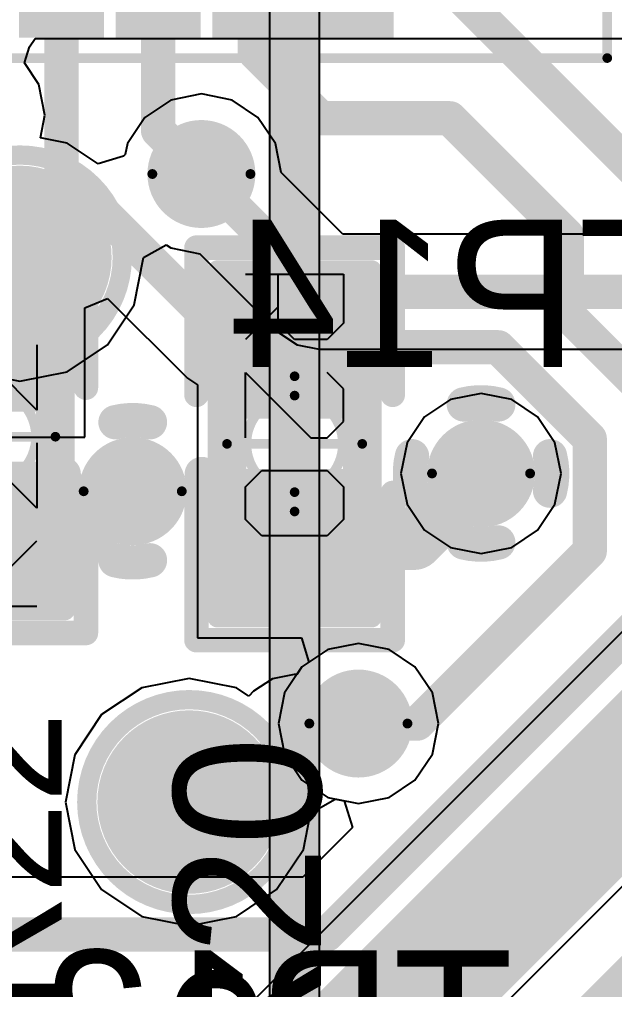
# Model space of a CAD drawing. Header units: millimetres. Extents: x 1.5 to 19.4, y 0 to 11.5.
# Drawn here: x 7.7813 to 7.9026, y 8.0268 to 8.2245 of the extents above; entities that cross this region are included whole.
import ezdxf

# ---------------------------------------------------------------- set-up
doc = ezdxf.new("R2010")
doc.units = ezdxf.units.MM
doc.header["$MEASUREMENT"] = 0
for name, color, linetype in [('BottomLayer', 5, 'Continuous'), ('BottomOverlay', 54, 'Continuous'), ('BottomSolder', 6, 'Continuous'), ('DrillDrawing', 1, 'Continuous'), ('InternalPlane1', 76, 'Continuous'), ('InternalPlane2', 16, 'Continuous'), ('Mechanical1', 6, 'Continuous'), ('Mechanical13', 56, 'Continuous'), ('Mechanical15', 56, 'Continuous'), ('Mechanical2', 216, 'Continuous'), ('MultiLayer', 9, 'Continuous'), ('TopLayer', 1, 'Continuous'), ('TopOverlay', 2, 'Continuous'), ('TopPaste', 8, 'Continuous'), ('TopSolder', 216, 'Continuous'), ('ViaHoleLayer', 16, 'Continuous')]:
    doc.layers.add(name, color=color, linetype=linetype)

# ---------------------------------------------------------------- blocks, each defined once
blk = doc.blocks.new('0402_14')
at = {"layer": 'Mechanical1'}
for p, q in [((-0.03457, -0.01), (-0.03457, 0.00999)), ((-0.03457, 0.00999), (-0.02457, 0.00999)), ((-0.02457, 0.00999), (-0.02124, 0.00666)), ((-0.01124, 0.00999), (-0.01457, 0.00666)), ((-0.00458, 0.00999), (-0.01124, 0.00999)), ((-0.00124, 0.00666), (-0.00458, 0.00999)), ((0.00875, 0.00999), (0.00542, 0.00666)), ((0.01542, 0.00999), (0.00875, 0.00999)), ((0.01875, 0.00666), (0.01542, 0.00999)), ((-0.02124, 0.00666), (-0.02124, 0)), ((-0.00124, 0.00333), (-0.00124, 0.00666)), ((0.01875, 0.00333), (0.01875, 0.00666)), ((-0.01457, -0.01), (-0.00124, 0.00333)), ((0.00542, -0.01), (0.01875, 0.00333)), ((-0.02124, 0), (-0.02457, -0.00334)), ((-0.02457, -0.00334), (-0.03457, -0.00334)), ((-0.0279, -0.00334), (-0.02124, -0.01)), ((-0.00124, -0.01), (-0.01457, -0.01)), ((0.01875, -0.01), (0.00542, -0.01))]:
    blk.add_line(p, q, dxfattribs=at)
at = {"layer": 'Mechanical13', "const_width": 0.00394}
for points in [[(-0.02165, 0.01181), (-0.02165, -0.01181)], [(-0.02165, 0.01181), (0.02165, 0.01181)], [(0.02165, 0.01181), (0.02165, -0.01181)], [(-0.02165, -0.01181), (0.02165, -0.01181)]]:
    blk.add_lwpolyline(points, dxfattribs=at)
at = {"layer": 'Mechanical13', "const_width": 0.00197}
for points in [[(-0.02264, 0.01181, 1), (-0.02067, 0.01181, 1)], [(-0.02264, 0.01181, 1), (-0.02067, 0.01181, 1)], [(0.02067, 0.01181, 1), (0.02264, 0.01181, 1)], [(0.02067, 0.01181, 1), (0.02264, 0.01181, 1)], [(-0.02264, -0.01181, 1), (-0.02067, -0.01181, 1)], [(-0.02264, -0.01181, 1), (-0.02067, -0.01181, 1)], [(0.02067, -0.01181, 1), (0.02264, -0.01181, 1)], [(0.02067, -0.01181, 1), (0.02264, -0.01181, 1)]]:
    blk.add_lwpolyline(points, format="xyb", close=True, dxfattribs=at)
at = {"layer": 'Mechanical15'}
for points, const_width in [([(-0.03543, 0.01575), (-0.03543, -0.01575)], 0.00394), ([(-0.03543, 0.01575), (0.03543, 0.01575)], 0.00394), ([(0.03543, 0.01575), (0.03543, -0.01575)], 0.00394), ([(0, 0.01378), (0, -0.01378)], 0.00197), ([(-0.01378, 0), (0.01378, 0)], 0.00197), ([(-0.03543, -0.01575), (0.03543, -0.01575)], 0.00394)]:
    blk.add_lwpolyline(points, dxfattribs=dict(at, const_width=const_width))
for points, const_width in [([(-0.03642, 0.01575, 1), (-0.03445, 0.01575, 1)], 0.00197), ([(-0.03642, 0.01575, 1), (-0.03445, 0.01575, 1)], 0.00197), ([(0.03445, 0.01575, 1), (0.03642, 0.01575, 1)], 0.00197), ([(0.03445, 0.01575, 1), (0.03642, 0.01575, 1)], 0.00197), ([(-0.00049, 0.01378, 1), (0.00049, 0.01378, 1)], 0.000984), ([(0.00984, 0, 1), (-0.00984, 0, 1)], 0.00197), ([(-0.01427, 0, 1), (-0.01329, 0, 1)], 0.000984), ([(-0.01033, 0, 1), (-0.00935, 0, 1)], 0.000984), ([(0.00935, 0, 1), (0.01033, 0, 1)], 0.000984), ([(0.01329, 0, 1), (0.01427, 0, 1)], 0.000984), ([(-0.03642, -0.01575, 1), (-0.03445, -0.01575, 1)], 0.00197), ([(-0.03642, -0.01575, 1), (-0.03445, -0.01575, 1)], 0.00197), ([(-0.00049, -0.01378, 1), (0.00049, -0.01378, 1)], 0.000984), ([(0.03445, -0.01575, 1), (0.03642, -0.01575, 1)], 0.00197), ([(0.03445, -0.01575, 1), (0.03642, -0.01575, 1)], 0.00197)]:
    blk.add_lwpolyline(points, format="xyb", close=True, dxfattribs=dict(at, const_width=const_width))
at = {"layer": 'TopLayer'}
for points in [[(-0.00787, -0.01181), (-0.00787, 0.01181), (-0.0315, -0.01181), (-0.0315, 0.01181)], [(0.0315, -0.01181), (0.0315, 0.01181), (0.00787, -0.01181), (0.00787, 0.01181)]]:
    blk.add_solid(points, dxfattribs=at)
at = {"layer": 'TopOverlay', "const_width": 0.005}
for points in [[(-0.04, 0.02), (-0.04, -0.02)], [(-0.04, 0.02), (-0.01, 0.02)], [(0.01, 0.02), (0.04, 0.02)], [(0.04, 0.02), (0.04, -0.02)], [(-0.04, -0.02), (-0.01, -0.02)], [(0.01, -0.02), (0.04, -0.02)]]:
    blk.add_lwpolyline(points, dxfattribs=at)
at = {"layer": 'TopOverlay', "const_width": 0.0025}
for points in [[(-0.04125, 0.02, 1), (-0.03875, 0.02, 1)], [(-0.04125, 0.02, 1), (-0.03875, 0.02, 1)], [(-0.01125, 0.02, 1), (-0.00875, 0.02, 1)], [(0.00875, 0.02, 1), (0.01125, 0.02, 1)], [(0.03875, 0.02, 1), (0.04125, 0.02, 1)], [(0.03875, 0.02, 1), (0.04125, 0.02, 1)], [(-0.04125, -0.02, 1), (-0.03875, -0.02, 1)], [(-0.04125, -0.02, 1), (-0.03875, -0.02, 1)], [(-0.01125, -0.02, 1), (-0.00875, -0.02, 1)], [(0.00875, -0.02, 1), (0.01125, -0.02, 1)], [(0.03875, -0.02, 1), (0.04125, -0.02, 1)], [(0.03875, -0.02, 1), (0.04125, -0.02, 1)]]:
    blk.add_lwpolyline(points, format="xyb", close=True, dxfattribs=at)
at = {"layer": 'TopPaste'}
for points in [[(-0.00787, -0.01181), (-0.00787, 0.01181), (-0.0315, -0.01181), (-0.0315, 0.01181)], [(0.0315, -0.01181), (0.0315, 0.01181), (0.00787, -0.01181), (0.00787, 0.01181)]]:
    blk.add_solid(points, dxfattribs=at)
at = {"layer": 'TopSolder'}
for points in [[(-0.00512, -0.01457), (-0.00512, 0.01457), (-0.03425, -0.01457), (-0.03425, 0.01457)], [(0.03425, -0.01457), (0.03425, 0.01457), (0.00512, -0.01457), (0.00512, 0.01457)]]:
    blk.add_solid(points, dxfattribs=at)
blk = doc.blocks.new('WFQFN_24_FAN8841MPX_20')
at = {"layer": 'Mechanical15', "const_width": 0.00197}
for points in [[(0.10138, -0.10138), (0.10138, 0.10138)], [(-0.10138, -0.10138), (0.10138, -0.10138)]]:
    blk.add_lwpolyline(points, dxfattribs=at)
at = {"layer": 'Mechanical15', "const_width": 0.000984}
blk.add_lwpolyline([(0.10089, -0.10138, 1), (0.10187, -0.10138, 1)], format="xyb", close=True, dxfattribs=at)
blk.add_lwpolyline([(0.10089, -0.10138, 1), (0.10187, -0.10138, 1)], format="xyb", close=True, dxfattribs=at)
at = {"layer": 'TopLayer'}
for points in [[(-0.01575, -0.09449), (-0.00394, -0.09449), (-0.01575, -0.06299), (-0.00394, -0.06299)], [(0.00394, -0.09449), (0.01575, -0.09449), (0.00394, -0.06299), (0.01575, -0.06299)], [(0.02362, -0.09449), (0.03543, -0.09449), (0.02362, -0.06299), (0.03543, -0.06299)], [(0.04331, -0.09449), (0.05512, -0.09449), (0.04331, -0.06299), (0.05512, -0.06299)]]:
    blk.add_solid(points, dxfattribs=at)
at = {"layer": 'TopPaste'}
for points in [[(-0.01575, -0.09449), (-0.00394, -0.09449), (-0.01575, -0.06299), (-0.00394, -0.06299)], [(0.00394, -0.09449), (0.01575, -0.09449), (0.00394, -0.06299), (0.01575, -0.06299)], [(0.02362, -0.09449), (0.03543, -0.09449), (0.02362, -0.06299), (0.03543, -0.06299)], [(0.04331, -0.09449), (0.05512, -0.09449), (0.04331, -0.06299), (0.05512, -0.06299)]]:
    blk.add_solid(points, dxfattribs=at)
at = {"layer": 'TopSolder'}
for points in [[(-0.0185, -0.09724), (-0.00118, -0.09724), (-0.0185, -0.06024), (-0.00118, -0.06024)], [(0.00118, -0.09724), (0.0185, -0.09724), (0.00118, -0.06024), (0.0185, -0.06024)], [(0.02087, -0.09724), (0.03819, -0.09724), (0.02087, -0.06024), (0.03819, -0.06024)], [(0.04055, -0.09724), (0.05787, -0.09724), (0.04055, -0.06024), (0.05787, -0.06024)]]:
    blk.add_solid(points, dxfattribs=at)
blk = doc.blocks.new('0402_26')
at = {"layer": 'Mechanical1'}
for p, q in [((-0.03457, -0.01), (-0.03457, 0.00999)), ((-0.03457, 0.00999), (-0.02457, 0.00999)), ((-0.02457, 0.00999), (-0.02124, 0.00666)), ((-0.01124, 0.00999), (-0.01457, 0.00666)), ((-0.00458, 0.00999), (-0.01124, 0.00999)), ((-0.00124, 0.00666), (-0.00458, 0.00999)), ((0.00542, 0.00666), (0.00875, 0.00999)), ((0.00875, 0.00999), (0.01542, 0.00999)), ((0.01542, 0.00999), (0.01875, 0.00666)), ((-0.02124, 0.00666), (-0.02124, 0)), ((-0.00124, 0.00333), (-0.00124, 0.00666)), ((0.00542, -0.00667), (0.00542, 0.00666)), ((0.01875, 0.00666), (0.01875, -0.00667)), ((-0.01457, -0.01), (-0.00124, 0.00333)), ((-0.02124, 0), (-0.02457, -0.00334)), ((-0.02457, -0.00334), (-0.03457, -0.00334)), ((-0.0279, -0.00334), (-0.02124, -0.01)), ((0.00875, -0.01), (0.00542, -0.00667)), ((0.01875, -0.00667), (0.01542, -0.01)), ((-0.00124, -0.01), (-0.01457, -0.01)), ((0.01542, -0.01), (0.00875, -0.01))]:
    blk.add_line(p, q, dxfattribs=at)
at = {"layer": 'Mechanical13', "const_width": 0.00394}
for points in [[(0.02165, 0.01181), (-0.02165, 0.01181)], [(-0.02165, -0.01181), (-0.02165, 0.01181)], [(0.02165, -0.01181), (0.02165, 0.01181)], [(0.02165, -0.01181), (-0.02165, -0.01181)]]:
    blk.add_lwpolyline(points, dxfattribs=at)
at = {"layer": 'Mechanical13', "const_width": 0.00197}
for points in [[(-0.02264, 0.01181, 1), (-0.02067, 0.01181, 1)], [(-0.02264, 0.01181, 1), (-0.02067, 0.01181, 1)], [(0.02067, 0.01181, 1), (0.02264, 0.01181, 1)], [(0.02067, 0.01181, 1), (0.02264, 0.01181, 1)], [(-0.02264, -0.01181, 1), (-0.02067, -0.01181, 1)], [(-0.02264, -0.01181, 1), (-0.02067, -0.01181, 1)], [(0.02067, -0.01181, 1), (0.02264, -0.01181, 1)], [(0.02067, -0.01181, 1), (0.02264, -0.01181, 1)]]:
    blk.add_lwpolyline(points, format="xyb", close=True, dxfattribs=at)
at = {"layer": 'Mechanical15'}
for points, const_width in [([(0.03543, 0.01575), (-0.03543, 0.01575)], 0.00394), ([(-0.03543, -0.01575), (-0.03543, 0.01575)], 0.00394), ([(0.03543, -0.01575), (0.03543, 0.01575)], 0.00394), ([(0, -0.01378), (0, 0.01378)], 0.00197), ([(0.01378, 0), (-0.01378, 0)], 0.00197), ([(0.03543, -0.01575), (-0.03543, -0.01575)], 0.00394)]:
    blk.add_lwpolyline(points, dxfattribs=dict(at, const_width=const_width))
for points, const_width in [([(-0.03642, 0.01575, 1), (-0.03445, 0.01575, 1)], 0.00197), ([(-0.03642, 0.01575, 1), (-0.03445, 0.01575, 1)], 0.00197), ([(0.03445, 0.01575, 1), (0.03642, 0.01575, 1)], 0.00197), ([(0.03445, 0.01575, 1), (0.03642, 0.01575, 1)], 0.00197), ([(-0.00049, 0.01378, 1), (0.00049, 0.01378, 1)], 0.000984), ([(0.00984, 0, 1), (-0.00984, 0, 1)], 0.00197), ([(-0.01427, 0, 1), (-0.01329, 0, 1)], 0.000984), ([(-0.01033, 0, 1), (-0.00935, 0, 1)], 0.000984), ([(0.00935, 0, 1), (0.01033, 0, 1)], 0.000984), ([(0.01329, 0, 1), (0.01427, 0, 1)], 0.000984), ([(-0.03642, -0.01575, 1), (-0.03445, -0.01575, 1)], 0.00197), ([(-0.03642, -0.01575, 1), (-0.03445, -0.01575, 1)], 0.00197), ([(-0.00049, -0.01378, 1), (0.00049, -0.01378, 1)], 0.000984), ([(0.03445, -0.01575, 1), (0.03642, -0.01575, 1)], 0.00197), ([(0.03445, -0.01575, 1), (0.03642, -0.01575, 1)], 0.00197)]:
    blk.add_lwpolyline(points, format="xyb", close=True, dxfattribs=dict(at, const_width=const_width))
at = {"layer": 'TopLayer'}
for points in [[(-0.00787, -0.01181), (-0.00787, 0.01181), (-0.0315, -0.01181), (-0.0315, 0.01181)], [(0.0315, -0.01181), (0.0315, 0.01181), (0.00787, -0.01181), (0.00787, 0.01181)]]:
    blk.add_solid(points, dxfattribs=at)
at = {"layer": 'TopOverlay', "const_width": 0.005}
for points in [[(-0.01, 0.02), (-0.04, 0.02)], [(-0.04, -0.02), (-0.04, 0.02)], [(0.04, 0.02), (0.01, 0.02)], [(0.04, -0.02), (0.04, 0.02)], [(-0.01, -0.02), (-0.04, -0.02)], [(0.04, -0.02), (0.01, -0.02)]]:
    blk.add_lwpolyline(points, dxfattribs=at)
at = {"layer": 'TopOverlay', "const_width": 0.0025}
for points in [[(-0.04125, 0.02, 1), (-0.03875, 0.02, 1)], [(-0.04125, 0.02, 1), (-0.03875, 0.02, 1)], [(-0.01125, 0.02, 1), (-0.00875, 0.02, 1)], [(0.00875, 0.02, 1), (0.01125, 0.02, 1)], [(0.03875, 0.02, 1), (0.04125, 0.02, 1)], [(0.03875, 0.02, 1), (0.04125, 0.02, 1)], [(-0.04125, -0.02, 1), (-0.03875, -0.02, 1)], [(-0.04125, -0.02, 1), (-0.03875, -0.02, 1)], [(-0.01125, -0.02, 1), (-0.00875, -0.02, 1)], [(0.00875, -0.02, 1), (0.01125, -0.02, 1)], [(0.03875, -0.02, 1), (0.04125, -0.02, 1)], [(0.03875, -0.02, 1), (0.04125, -0.02, 1)]]:
    blk.add_lwpolyline(points, format="xyb", close=True, dxfattribs=at)
at = {"layer": 'TopPaste'}
for points in [[(-0.00787, -0.01181), (-0.00787, 0.01181), (-0.0315, -0.01181), (-0.0315, 0.01181)], [(0.0315, -0.01181), (0.0315, 0.01181), (0.00787, -0.01181), (0.00787, 0.01181)]]:
    blk.add_solid(points, dxfattribs=at)
at = {"layer": 'TopSolder'}
for points in [[(-0.00512, -0.01457), (-0.00512, 0.01457), (-0.03425, -0.01457), (-0.03425, 0.01457)], [(0.03425, -0.01457), (0.03425, 0.01457), (0.00512, -0.01457), (0.00512, 0.01457)]]:
    blk.add_solid(points, dxfattribs=at)
blk = doc.blocks.new('TP_0_9MM_B_46')
at = {"layer": 'BottomLayer', "const_width": 0.01673}
blk.add_lwpolyline([(-0.00837, 0, 1), (0.00837, 0, 1)], format="xyb", close=True, dxfattribs=at)
at = {"layer": 'BottomOverlay'}
for points, const_width in [([(0.02087, 0, 1), (-0.02087, 0, 1)], 0.00393), ([(-0.02185, 0, 1), (-0.01988, 0, 1)], 0.00197), ([(0.01988, 0, 1), (0.02185, 0, 1)], 0.00197)]:
    blk.add_lwpolyline(points, format="xyb", close=True, dxfattribs=dict(at, const_width=const_width))
at = {"layer": 'BottomSolder', "const_width": 0.0187}
blk.add_lwpolyline([(-0.00935, 0, 1), (0.00935, 0, 1)], format="xyb", close=True, dxfattribs=at)
blk = doc.blocks.new('TP_0_9MM_B_48')
at = {"layer": 'BottomLayer', "const_width": 0.01673}
blk.add_lwpolyline([(-0.00837, 0, 1), (0.00837, 0, 1)], format="xyb", close=True, dxfattribs=at)
at = {"layer": 'BottomOverlay'}
for points, const_width in [([(0.02087, 0, 1), (-0.02087, 0, 1)], 0.00393), ([(-0.02185, 0, 1), (-0.01988, 0, 1)], 0.00197), ([(0.01988, 0, 1), (0.02185, 0, 1)], 0.00197)]:
    blk.add_lwpolyline(points, format="xyb", close=True, dxfattribs=dict(at, const_width=const_width))
at = {"layer": 'BottomSolder', "const_width": 0.0187}
blk.add_lwpolyline([(-0.00935, 0, 1), (0.00935, 0, 1)], format="xyb", close=True, dxfattribs=at)

msp = doc.modelspace()

# ---------------------------------------------------------------- linework, layer by layer
at = {"layer": 'BottomLayer'}
for p, q in [((7.78338, 8.21887), (7.78457, 8.22062)), ((7.78457, 8.22062), (7.97877, 8.22062)), ((7.78236, 8.21562), (7.78338, 8.21887)), ((7.7853, 8.21122), (7.78236, 8.21562)), ((7.78654, 8.20498), (7.7853, 8.21122)), ((7.81217, 8.20805), (7.80688, 8.20451)), ((7.81842, 8.20929), (7.81217, 8.20805)), ((7.82466, 8.20805), (7.81842, 8.20929)), ((7.82995, 8.20451), (7.82466, 8.20805)), ((7.78562, 8.20036), (7.78654, 8.20498)), ((7.80688, 8.20451), (7.80335, 8.19922)), ((7.83349, 8.19922), (7.82995, 8.20451)), ((7.79107, 8.19927), (7.78562, 8.20036)), ((7.79741, 8.19503), (7.79107, 8.19927)), ((7.80335, 8.19922), (7.80289, 8.19693)), ((7.83466, 8.19331), (7.83349, 8.19922)), ((7.80255, 8.19664), (7.79741, 8.19503)), ((7.80289, 8.19693), (7.80255, 8.19664)), ((7.84727, 8.1807), (7.83466, 8.19331)), ((7.93117, 8.1807), (7.84727, 8.1807)), ((7.80663, 8.17598), (7.81122, 8.17854)), ((7.81122, 8.17854), (7.81217, 8.1779)), ((7.81217, 8.1779), (7.81808, 8.17673)), ((7.81808, 8.17673), (7.83413, 8.16069)), ((7.80471, 8.16633), (7.80663, 8.17598)), ((7.79925, 8.15815), (7.80471, 8.16633)), ((7.83413, 8.16069), (7.83793, 8.15814)), ((7.79107, 8.15268), (7.79925, 8.15815)), ((7.83793, 8.15814), (7.84242, 8.15725)), ((7.84242, 8.15725), (7.93117, 8.15725)), ((7.77177, 8.15268), (7.78142, 8.15076)), ((7.78142, 8.15076), (7.79107, 8.15268)), ((7.86917, 8.14702), (7.86388, 8.14349)), ((7.87542, 8.14827), (7.86917, 8.14702)), ((7.88166, 8.14702), (7.87542, 8.14827)), ((7.88695, 8.14349), (7.88166, 8.14702)), ((7.86388, 8.14349), (7.86035, 8.1382)), ((7.89049, 8.1382), (7.88695, 8.14349)), ((7.86035, 8.1382), (7.8591, 8.13195)), ((7.89173, 8.13195), (7.89049, 8.1382)), ((7.8591, 8.13195), (7.86035, 8.12571)), ((7.89049, 8.12571), (7.89173, 8.13195)), ((7.86035, 8.12571), (7.86388, 8.12042)), ((7.88695, 8.12042), (7.89049, 8.12571)), ((7.86388, 8.12042), (7.86917, 8.11688)), ((7.88166, 8.11688), (7.88695, 8.12042)), ((7.86917, 8.11688), (7.87542, 8.11564)), ((7.87542, 8.11564), (7.88166, 8.11688)), ((7.91444, 8.10995), (7.81482, 8.01033)), ((7.85042, 8.09729), (7.84417, 8.09605)), ((7.85666, 8.09605), (7.85042, 8.09729)), ((7.84417, 8.09605), (7.83888, 8.09251)), ((7.86195, 8.09251), (7.85666, 8.09605)), ((7.83888, 8.09251), (7.83786, 8.09098)), ((7.86549, 8.08722), (7.86195, 8.09251)), ((7.81592, 8.09019), (7.80627, 8.08827)), ((7.82557, 8.08827), (7.81592, 8.09019)), ((7.83288, 8.09009), (7.82907, 8.08755)), ((7.83736, 8.09098), (7.83288, 8.09009)), ((7.83786, 8.09098), (7.83736, 8.09098)), ((7.80627, 8.08827), (7.79809, 8.08281)), ((7.82811, 8.08658), (7.82557, 8.08827)), ((7.82907, 8.08755), (7.82811, 8.08658)), ((7.86673, 8.08098), (7.86549, 8.08722)), ((7.79809, 8.08281), (7.79263, 8.07463)), ((7.86549, 8.07473), (7.86673, 8.08098)), ((7.83539, 7.979), (7.93502, 8.07862)), ((7.79263, 8.07463), (7.79071, 8.06498)), ((7.86195, 8.06944), (7.86549, 8.07473)), ((7.85666, 8.0659), (7.86195, 8.06944)), ((7.84142, 8.06311), (7.84556, 8.0655)), ((7.84556, 8.0655), (7.84596, 8.06555)), ((7.84596, 8.06555), (7.85042, 8.06466)), ((7.85042, 8.06466), (7.85666, 8.0659)), ((7.79071, 8.06498), (7.79263, 8.05533)), ((7.83922, 8.05533), (7.8406, 8.06228)), ((7.8406, 8.06228), (7.84142, 8.06311)), ((7.79263, 8.05533), (7.79809, 8.04715)), ((7.83375, 8.04715), (7.83922, 8.05533)), ((7.79809, 8.04715), (7.80627, 8.04168)), ((7.82557, 8.04168), (7.83375, 8.04715)), ((7.80627, 8.04168), (7.81592, 8.03976)), ((7.81592, 8.03976), (7.82557, 8.04168))]:
    msp.add_line(p, q, dxfattribs=at)
for points, const_width in [([(7.81442, 8.19298, 1), (7.82242, 8.19298, 1)], 0.008), ([(7.81667, 8.19298, 1), (7.82017, 8.19298, 1)], 0.0035), ([(7.77892, 8.17598, 1), (7.78392, 8.17598, 1)], 0.005), ([(7.84067, 8.16898, 1), (7.84417, 8.16898, 1)], 0.0035), ([(7.84067, 8.16898, 1), (7.84417, 8.16898, 1)], 0.0035), ([(7.87142, 8.13195, 1), (7.87942, 8.13195, 1)], 0.008), ([(7.80042, 8.12832, 1), (7.80842, 8.12832, 1)], 0.008), ([(7.84642, 8.08098, 1), (7.85442, 8.08098, 1)], 0.008), ([(7.84867, 8.08098, 1), (7.85217, 8.08098, 1)], 0.0035), ([(7.83561, 8.07925, 1), (7.83911, 8.07925, 1)], 0.0035), ([(7.83561, 8.07925, 1), (7.83911, 8.07925, 1)], 0.0035), ([(7.84695, 8.07925, 1), (7.85045, 8.07925, 1)], 0.0035), ([(7.84695, 8.07925, 1), (7.85045, 8.07925, 1)], 0.0035), ([(7.81417, 8.06498, 1), (7.81767, 8.06498, 1)], 0.0035), ([(7.82133, 8.06498, 1), (7.82483, 8.06498, 1)], 0.0035), ([(7.82133, 8.06498, 1), (7.82483, 8.06498, 1)], 0.0035)]:
    msp.add_lwpolyline(points, format="xyb", close=True, dxfattribs=dict(at, const_width=const_width))
for points, const_width in [([(7.81842, 8.19298), (7.84242, 8.16898)], 0.007), ([(7.77023, 8.18717), (7.78142, 8.17598)], 0.01), ([(7.84242, 8.16898), (7.94242, 8.16898)], 0.007), ([(7.82242, 7.99198), (7.92742, 8.09698)], 0.02), ([(7.8487, 8.07925), (7.85042, 8.08098)], 0.007), ([(7.82308, 8.06498), (7.83736, 8.07925)], 0.007), ([(7.83736, 8.07925), (7.8487, 8.07925)], 0.007), ([(7.81592, 8.06498), (7.82308, 8.06498)], 0.007)]:
    msp.add_lwpolyline(points, dxfattribs=dict(at, const_width=const_width))
at = {"layer": 'DrillDrawing'}
for points, const_width in [([(7.82842, 8.19298, 1), (7.80842, 8.19298, 1)], 0.002), ([(7.80792, 8.19298, 1), (7.80892, 8.19298, 1)], 0.001), ([(7.82792, 8.19298, 1), (7.82892, 8.19298, 1)], 0.001), ([(7.88542, 8.13195, 1), (7.86542, 8.13195, 1)], 0.002), ([(7.81442, 8.12832, 1), (7.79442, 8.12832, 1)], 0.002), ([(7.86492, 8.13195, 1), (7.86592, 8.13195, 1)], 0.001), ([(7.88492, 8.13195, 1), (7.88592, 8.13195, 1)], 0.001), ([(7.79392, 8.12832, 1), (7.79492, 8.12832, 1)], 0.001), ([(7.81392, 8.12832, 1), (7.81492, 8.12832, 1)], 0.001), ([(7.86042, 8.08098, 1), (7.84042, 8.08098, 1)], 0.002), ([(7.83992, 8.08098, 1), (7.84092, 8.08098, 1)], 0.001), ([(7.85992, 8.08098, 1), (7.86092, 8.08098, 1)], 0.001)]:
    msp.add_lwpolyline(points, format="xyb", close=True, dxfattribs=dict(at, const_width=const_width))
at = {"layer": 'InternalPlane1'}
for points, const_width in [([(7.81292, 8.19298, 1), (7.82392, 8.19298, 1)], 0.011), ([(7.79916, 8.14239, 1), (7.80266, 8.14239, 1)], 0.0035), ([(7.80618, 8.14239, 1), (7.80968, 8.14239, 1)], 0.0035), ([(7.86992, 8.13195, 1), (7.88092, 8.13195, 1)], 0.011), ([(7.7886, 8.13183, 1), (7.7921, 8.13183, 1)], 0.0035), ([(7.81674, 8.13183, 1), (7.82024, 8.13183, 1)], 0.0035), ([(7.7886, 8.12481, 1), (7.7921, 8.12481, 1)], 0.0035), ([(7.81674, 8.12481, 1), (7.82024, 8.12481, 1)], 0.0035), ([(7.79916, 8.11425, 1), (7.80266, 8.11425, 1)], 0.0035), ([(7.80618, 8.11425, 1), (7.80968, 8.11425, 1)], 0.0035), ([(7.84492, 8.08098, 1), (7.85592, 8.08098, 1)], 0.011)]:
    msp.add_lwpolyline(points, format="xyb", close=True, dxfattribs=dict(at, const_width=const_width))
at = {"layer": 'InternalPlane1', "const_width": 0.007}
for points in [[(7.80091, 8.14239, -0.122785), (7.80793, 8.14239)], [(7.79035, 8.12481, -0.122785), (7.79035, 8.13183)], [(7.81849, 8.13183, -0.122785), (7.81849, 8.12481)], [(7.80793, 8.11425, -0.122785), (7.80091, 8.11425)]]:
    msp.add_lwpolyline(points, format="xyb", dxfattribs=at)
at = {"layer": 'InternalPlane2'}
for p, q in [((7.84252, 7.89367), (7.84252, 8.76842)), ((7.83232, 8.76631), (7.83232, 7.88496))]:
    msp.add_line(p, q, dxfattribs=at)
at = {"layer": 'InternalPlane2', "const_width": 0.01}
msp.add_lwpolyline([(7.83742, 7.83598), (7.83742, 8.76842)], dxfattribs=at)
at = {"layer": 'InternalPlane2'}
for points, const_width in [([(7.81292, 8.19298, 1), (7.82392, 8.19298, 1)], 0.011), ([(7.87016, 8.14602, 1), (7.87366, 8.14602, 1)], 0.0035), ([(7.87718, 8.14602, 1), (7.88068, 8.14602, 1)], 0.0035), ([(7.79892, 8.12832, 1), (7.80992, 8.12832, 1)], 0.011), ([(7.8596, 8.13546, 1), (7.8631, 8.13546, 1)], 0.0035), ([(7.88774, 8.13546, 1), (7.89124, 8.13546, 1)], 0.0035), ([(7.8596, 8.12844, 1), (7.8631, 8.12844, 1)], 0.0035), ([(7.88774, 8.12844, 1), (7.89124, 8.12844, 1)], 0.0035), ([(7.87016, 8.11788, 1), (7.87366, 8.11788, 1)], 0.0035), ([(7.87718, 8.11788, 1), (7.88068, 8.11788, 1)], 0.0035), ([(7.84492, 8.08098, 1), (7.85592, 8.08098, 1)], 0.011)]:
    msp.add_lwpolyline(points, format="xyb", close=True, dxfattribs=dict(at, const_width=const_width))
at = {"layer": 'InternalPlane2', "const_width": 0.007}
for points in [[(7.87191, 8.14602, -0.122785), (7.87893, 8.14602)], [(7.86135, 8.12844, -0.122785), (7.86135, 8.13546)], [(7.88949, 8.13546, -0.122785), (7.88949, 8.12844)], [(7.87893, 8.11788, -0.122785), (7.87191, 8.11788)]]:
    msp.add_lwpolyline(points, format="xyb", dxfattribs=at)
at = {"layer": 'Mechanical2', "const_width": 0.00197}
msp.add_lwpolyline([(8.60783, 7.35412, -2.449692), (8.33569, 7.99437)], format="xyb", dxfattribs=at)
at = {"layer": 'MultiLayer', "const_width": 0.008}
for points in [[(7.81442, 8.19298, 1), (7.82242, 8.19298, 1)], [(7.87142, 8.13195, 1), (7.87942, 8.13195, 1)], [(7.80042, 8.12832, 1), (7.80842, 8.12832, 1)], [(7.84642, 8.08098, 1), (7.85442, 8.08098, 1)]]:
    msp.add_lwpolyline(points, format="xyb", close=True, dxfattribs=at)
at = {"layer": 'TopLayer'}
for p, q in [((7.79469, 8.16571), (7.79931, 8.16762)), ((7.79931, 8.16762), (7.81559, 8.15134)), ((7.79469, 8.13932), (7.79469, 8.16571)), ((7.81559, 8.15134), (7.81761, 8.14999)), ((7.81761, 8.14999), (7.81761, 8.09848)), ((7.75633, 8.13932), (7.79469, 8.13932)), ((7.81761, 8.09848), (7.83881, 8.09848)), ((7.83881, 8.09848), (7.84033, 8.09348)), ((7.84033, 8.09348), (7.83888, 8.09251)), ((7.83888, 8.09251), (7.83535, 8.08722)), ((7.83535, 8.08722), (7.8341, 8.08098)), ((7.8341, 8.08098), (7.83535, 8.07473)), ((7.83535, 8.07473), (7.83888, 8.06944)), ((7.83888, 8.06944), (7.84417, 8.0659)), ((7.84417, 8.0659), (7.84755, 8.06523)), ((7.84755, 8.06523), (7.8492, 8.05981)), ((7.8492, 8.05981), (7.83909, 8.0497)), ((7.83909, 8.0497), (7.64342, 8.0497))]:
    msp.add_line(p, q, dxfattribs=at)
for points, const_width in [([(7.78991, 8.1936), (7.78991, 8.23925)], 0.007), ([(7.8096, 8.2018), (7.8096, 8.23925)], 0.007), ([(7.82928, 8.21782), (7.82928, 8.23925)], 0.007), ([(7.86114, 8.23925), (7.90842, 8.19198)], 0.007), ([(7.82928, 8.21782), (7.84277, 8.20433)], 0.007), ([(7.84277, 8.20433), (7.86906, 8.20433)], 0.007), ([(7.86906, 8.20433), (7.89292, 8.18048)], 0.007), ([(7.8096, 8.2018), (7.81842, 8.19298)], 0.007), ([(7.78991, 8.1936), (7.82388, 8.15963)], 0.007), ([(7.89292, 8.16448), (7.89292, 8.18048)], 0.007), ([(7.89292, 8.16448), (7.91342, 8.14398)], 0.007), ([(7.82388, 8.15963), (7.83942, 8.15963)], 0.007), ([(7.83742, 8.15766), (7.87891, 8.15766)], 0.007), ([(7.87891, 8.15766), (7.89757, 8.139)], 0.007), ([(7.89757, 8.11613), (7.89757, 8.139)], 0.007), ([(7.86176, 8.11829), (7.87542, 8.13195)], 0.012), ([(7.79485, 8.11976), (7.80342, 8.12832)], 0.012), ([(7.80342, 8.12832), (7.80442, 8.12832)], 0.012), ([(7.77488, 8.11976), (7.79485, 8.11976)], 0.012), ([(7.83742, 8.11829), (7.86176, 8.11829)], 0.012), ([(7.86242, 8.08098), (7.89757, 8.11613)], 0.007), ([(7.84395, 8.03798), (7.91342, 8.10744)], 0.007), ([(7.76142, 7.93098), (7.92642, 8.09598)], 0.007), ([(7.77442, 7.92498), (7.94242, 8.09298)], 0.007), ([(7.85042, 8.08098), (7.86242, 8.08098)], 0.007), ([(7.64342, 8.03798), (7.84395, 8.03798)], 0.007), ([(7.80342, 7.92723), (7.90716, 8.03098)], 0.008)]:
    msp.add_lwpolyline(points, dxfattribs=dict(at, const_width=const_width))
for points, const_width in [([(7.82753, 8.21782, 1), (7.83103, 8.21782, 1)], 0.0035), ([(7.82753, 8.21782, 1), (7.83103, 8.21782, 1)], 0.0035), ([(7.84102, 8.20433, 1), (7.84452, 8.20433, 1)], 0.0035), ([(7.84102, 8.20433, 1), (7.84452, 8.20433, 1)], 0.0035), ([(7.86731, 8.20433, 1), (7.87081, 8.20433, 1)], 0.0035), ([(7.86731, 8.20433, 1), (7.87081, 8.20433, 1)], 0.0035), ([(7.80785, 8.2018, 1), (7.81135, 8.2018, 1)], 0.0035), ([(7.80785, 8.2018, 1), (7.81135, 8.2018, 1)], 0.0035), ([(7.81442, 8.19298, 1), (7.82242, 8.19298, 1)], 0.008), ([(7.78816, 8.1936, 1), (7.79166, 8.1936, 1)], 0.0035), ([(7.78816, 8.1936, 1), (7.79166, 8.1936, 1)], 0.0035), ([(7.81667, 8.19298, 1), (7.82017, 8.19298, 1)], 0.0035), ([(7.89117, 8.18048, 1), (7.89467, 8.18048, 1)], 0.0035), ([(7.89117, 8.18048, 1), (7.89467, 8.18048, 1)], 0.0035), ([(7.89117, 8.16448, 1), (7.89467, 8.16448, 1)], 0.0035), ([(7.89117, 8.16448, 1), (7.89467, 8.16448, 1)], 0.0035), ([(7.82213, 8.15963, 1), (7.82563, 8.15963, 1)], 0.0035), ([(7.82213, 8.15963, 1), (7.82563, 8.15963, 1)], 0.0035), ([(7.83767, 8.15963, 1), (7.84117, 8.15963, 1)], 0.0035), ([(7.83567, 8.15766, 1), (7.83917, 8.15766, 1)], 0.0035), ([(7.87716, 8.15766, 1), (7.88066, 8.15766, 1)], 0.0035), ([(7.87716, 8.15766, 1), (7.88066, 8.15766, 1)], 0.0035), ([(7.89582, 8.139, 1), (7.89932, 8.139, 1)], 0.0035), ([(7.89582, 8.139, 1), (7.89932, 8.139, 1)], 0.0035), ([(7.87142, 8.13195, 1), (7.87942, 8.13195, 1)], 0.008), ([(7.87242, 8.13195, 1), (7.87842, 8.13195, 1)], 0.006), ([(7.80042, 8.12832, 1), (7.80842, 8.12832, 1)], 0.008), ([(7.80042, 8.12832, 1), (7.80642, 8.12832, 1)], 0.006), ([(7.80042, 8.12832, 1), (7.80642, 8.12832, 1)], 0.006), ([(7.80142, 8.12832, 1), (7.80742, 8.12832, 1)], 0.006), ([(7.79185, 8.11976, 1), (7.79785, 8.11976, 1)], 0.006), ([(7.79185, 8.11976, 1), (7.79785, 8.11976, 1)], 0.006), ([(7.83442, 8.11829, 1), (7.84042, 8.11829, 1)], 0.006), ([(7.85876, 8.11829, 1), (7.86476, 8.11829, 1)], 0.006), ([(7.85876, 8.11829, 1), (7.86476, 8.11829, 1)], 0.006), ([(7.89582, 8.11613, 1), (7.89932, 8.11613, 1)], 0.0035), ([(7.89582, 8.11613, 1), (7.89932, 8.11613, 1)], 0.0035), ([(7.84642, 8.08098, 1), (7.85442, 8.08098, 1)], 0.008), ([(7.84867, 8.08098, 1), (7.85217, 8.08098, 1)], 0.0035), ([(7.86067, 8.08098, 1), (7.86417, 8.08098, 1)], 0.0035), ([(7.86067, 8.08098, 1), (7.86417, 8.08098, 1)], 0.0035), ([(7.8422, 8.03798, 1), (7.8457, 8.03798, 1)], 0.0035), ([(7.8422, 8.03798, 1), (7.8457, 8.03798, 1)], 0.0035)]:
    msp.add_lwpolyline(points, format="xyb", close=True, dxfattribs=dict(at, const_width=const_width))
at = {"layer": 'ViaHoleLayer', "const_width": 0.004}
for points in [[(7.81642, 8.19298, 1), (7.82042, 8.19298, 1)], [(7.87342, 8.13195, 1), (7.87742, 8.13195, 1)], [(7.80242, 8.12832, 1), (7.80642, 8.12832, 1)], [(7.84842, 8.08098, 1), (7.85242, 8.08098, 1)]]:
    msp.add_lwpolyline(points, format="xyb", close=True, dxfattribs=at)

# ---------------------------------------------------------------- block references
msp.add_blockref('WFQFN_24_FAN8841MPX_20', (7.79976, 8.31799))
for name, p, rotation in [('TP_0_9MM_B_46', (7.78142, 8.17598), 90), ('0402_14', (7.77488, 8.13944), 90), ('0402_26', (7.83742, 8.13798), 270), ('TP_0_9MM_B_48', (7.81592, 8.06498), 90)]:
    msp.add_blockref(name, p, dxfattribs=dict(rotation=rotation))

# ---------------------------------------------------------------- texts
at = {"layer": 'BottomOverlay', "text_generation_flag": 2}
for s, p in [('TP14', (7.91972, 8.15367)), ('TP12', (7.88192, 8.00478))]:
    msp.add_text(s, height=0.03, dxfattribs=at).set_placement(p)
at = {"layer": 'TopOverlay'}
for s, height, p in [('R22', 0.025, (7.78991, 8.02208)), ('R20', 0.03, (7.84277, 8.00478))]:
    msp.add_text(s, height=height, rotation=90, dxfattribs=at).set_placement(p)

doc.saveas('drawing.dxf')
